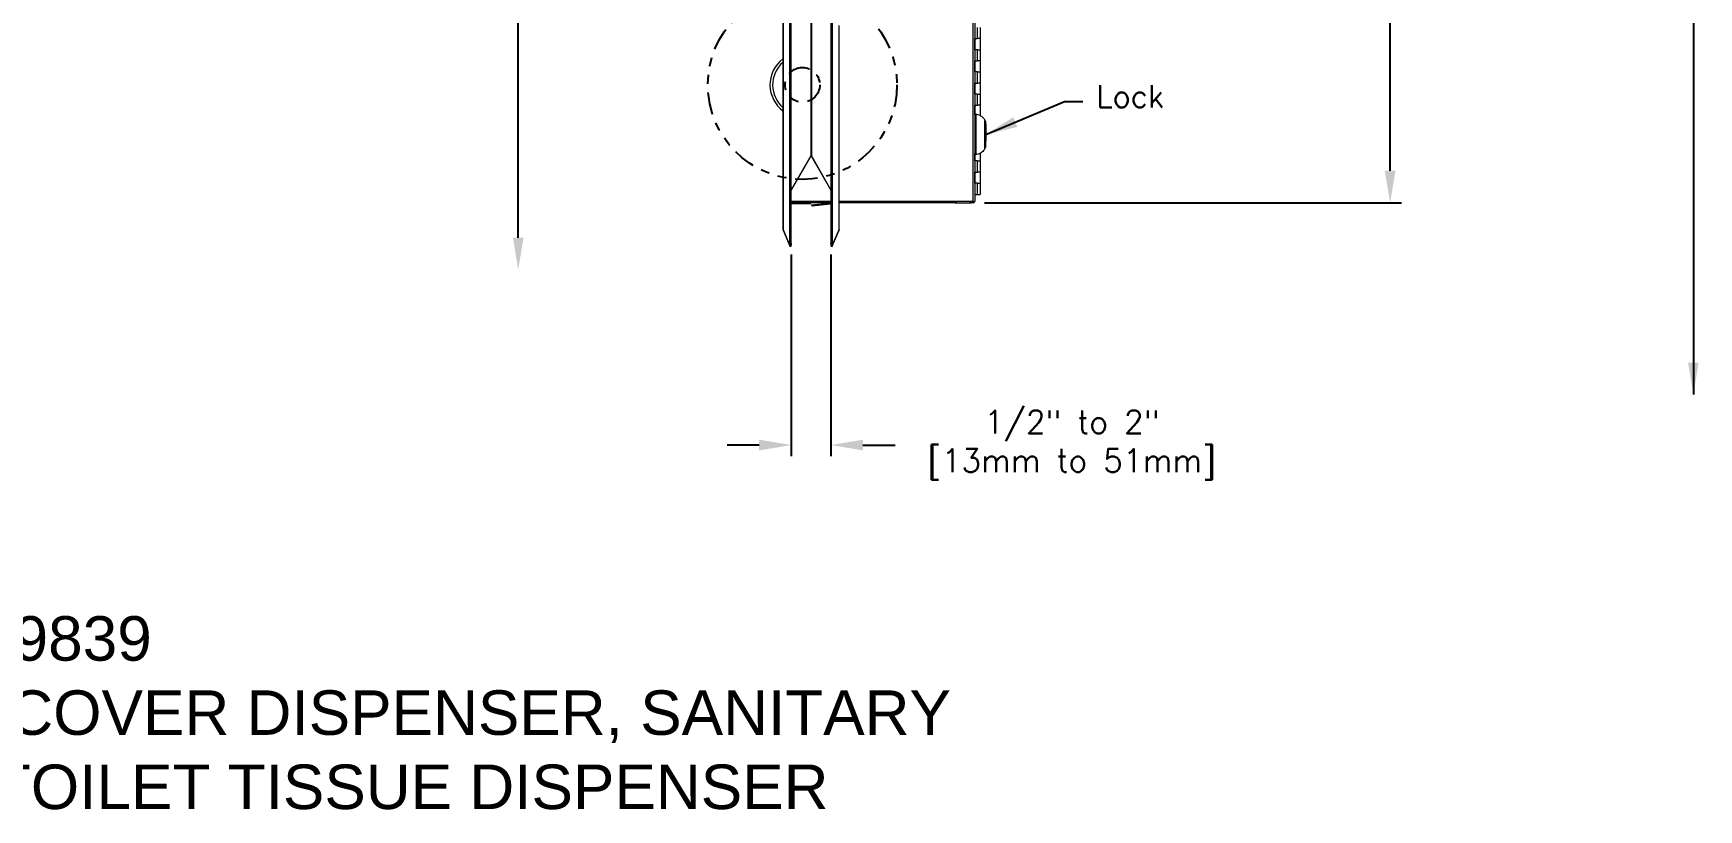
# Model space of a CAD drawing. Header units: inches. Extents: x 1.6 to 46.9, y 1.4 to 31.6.
# Drawn here: x 27.99 to 46.71, y 1.39 to 10.12 of the extents above; entities that cross this region are included whole.
import ezdxf

# ---------------------------------------------------------------- set-up
doc = ezdxf.new("R2010")
doc.units = ezdxf.units.IN
doc.header["$MEASUREMENT"] = 0
doc.header["$PDSIZE"] = -1
doc.linetypes.add('PHANTOM', pattern=[0.5, 0.25, -0.05, 0.05, -0.05, 0.05, -0.05])
doc.layers.add('DIMENSIONS', color=1, linetype='Continuous')
doc.layers.add('Object', color=4, linetype='Continuous')
doc.styles.get("Standard").update_dxf_attribs({"font": 'romans.shx'})
doc.dimstyles.get("Standard").update_dxf_attribs({"dimscale": 2, "dimtxt": 0.13, "dimasz": 0.18, "dimexe": 0.063, "dimexo": 0.0625, "dimgap": 0.09, "dimtad": 0, "dimtih": 1, "dimtoh": 1, "dimdec": 4, "dimlfac": 2, "dimzin": 4, "dimdsep": 46, "dimlunit": 5, "dimtxsty": 'Standard', "dimcen": 0.09, "dimadec": 0, "dimazin": 1, "dimtfac": 1, "dimtdec": 4, "dimtofl": 0, "dimtmove": 0, "dimatfit": 3, "dimfxl": 1, "dimfrac": 2, "dimtolj": 1, "dimtzin": 0, "dimarcsym": 0})

# ---------------------------------------------------------------- blocks, each defined once
blk = doc.blocks.new('*D28')
at = {"layer": 'Defpoints', "color": 0}
for p in [(36.51, 7.756), (36.957, 7.756), (36.51, 5.491)]:
    blk.add_point(p, dxfattribs=at)
at = {"layer": 'DIMENSIONS', "color": 0, "lineweight": -2}
for p, q in [((36.51, 7.631), (36.51, 5.365)), ((36.957, 7.631), (36.957, 5.365)), ((36.15, 5.491), (35.79, 5.491)), ((37.317, 5.491), (37.677, 5.491))]:
    blk.add_line(p, q, dxfattribs=at)
at = {"layer": 'DIMENSIONS', "color": 0}
for points in [[(36.15, 5.551), (36.15, 5.431), (36.51, 5.491)], [(37.317, 5.551), (37.317, 5.431), (36.957, 5.491)]]:
    blk.add_solid(points, dxfattribs=at)
at = {"layer": 'DIMENSIONS', "color": 0, "insert": (39.665, 5.491), "char_height": 0.26, "attachment_point": 5}
blk.add_mtext('\\A1;1/2" to 2"\\P[13mm to 51mm]', dxfattribs=at)
blk = doc.blocks.new('*D29')
at = {"layer": 'Defpoints', "color": 0}
for p in [(38.557, 22.528), (43.242, 22.528), (38.557, 8.213)]:
    blk.add_point(p, dxfattribs=at)
at = {"layer": 'DIMENSIONS', "color": 0, "lineweight": -2}
for p, q in [((38.682, 22.528), (43.368, 22.528)), ((43.242, 22.168), (43.242, 15.79)), ((43.242, 8.573), (43.242, 14.551)), ((38.682, 8.213), (43.368, 8.213))]:
    blk.add_line(p, q, dxfattribs=at)
at = {"layer": 'DIMENSIONS', "color": 0}
for points in [[(43.182, 22.168), (43.302, 22.168), (43.242, 22.528)], [(43.182, 8.573), (43.302, 8.573), (43.242, 8.213)]]:
    blk.add_solid(points, dxfattribs=at)
at = {"layer": 'DIMENSIONS', "color": 0, "insert": (43.242, 15.171), "char_height": 0.26, "attachment_point": 5}
blk.add_mtext('\\A1;28 5/8"\\P[725mm]', dxfattribs=at)
blk = doc.blocks.new('*D30')
at = {"layer": 'Defpoints', "color": 0}
for p in [(35.76, 18.04), (33.442, 7.461), (35.76, 7.461)]:
    blk.add_point(p, dxfattribs=at)
at = {"layer": 'DIMENSIONS', "color": 0, "lineweight": -2}
for p, q in [((35.635, 18.04), (33.316, 18.04)), ((33.442, 17.68), (33.442, 13.76)), ((33.442, 7.821), (33.442, 11.741))]:
    blk.add_line(p, q, dxfattribs=at)
at = {"layer": 'DIMENSIONS', "color": 0}
for points in [[(33.382, 17.68), (33.502, 17.68), (33.442, 18.04)], [(33.382, 7.821), (33.502, 7.821), (33.442, 7.461)]]:
    blk.add_solid(points, dxfattribs=at)
at = {"layer": 'DIMENSIONS', "color": 0, "insert": (33.442, 12.75), "char_height": 0.26, "attachment_point": 5}
blk.add_mtext('\\A1;33"\\P[840mm]\\Pto\\PFloor', dxfattribs=at)

msp = doc.modelspace()

# ---------------------------------------------------------------- linework, layer by layer
at = {"layer": 'DIMENSIONS'}
msp.add_line((46.649803, 22.167983), (46.649803, 6.058206), dxfattribs=at)
at = {"layer": 'DIMENSIONS', "linetype": 'PHANTOM'}
for radius in [1.0625, 0.195]:
    msp.add_circle((36.636199, 9.537983), radius, dxfattribs=at)
at = {"layer": 'DIMENSIONS'}
msp.add_solid([(46.709803, 6.418206), (46.589803, 6.418206), (46.649803, 6.058206)], dxfattribs=at)
at = {"layer": 'Object', "linetype": 'Continuous', "lineweight": 15}
for p, q in [((36.496194, 7.749782), (36.496194, 23.006185)), ((36.510012, 7.75562), (36.510012, 23.000347)), ((36.957207, 23.000347), (36.957207, 7.75562)), ((36.971024, 23.006185), (36.971024, 7.749782)), ((38.556949, 8.227983), (38.556949, 22.497983)), ((38.572199, 22.48581), (38.572199, 8.227983)), ((36.729199, 22.016179), (36.729199, 8.739788)), ((36.739731, 8.732134), (36.739731, 22.023833)), ((36.741299, 8.732134), (36.741299, 22.023833)), ((36.416699, 10.672487), (36.416699, 7.915311)), ((36.419065, 10.709136), (36.419065, 7.915311)), ((37.048153, 7.915311), (37.048153, 10.204974)), ((37.050519, 7.915311), (37.050519, 10.176078)), ((38.603698, 10.057983), (38.603698, 10.182983)), ((38.634949, 10.182983), (38.634949, 10.057983)), ((38.572448, 9.932983), (38.572448, 10.057983)), ((38.572448, 10.057983), (38.603698, 10.057983)), ((38.572448, 10.057983), (38.572449, 10.057983)), ((38.603698, 9.932983), (38.572448, 9.932983)), ((38.572448, 9.932983), (38.572449, 9.932983)), ((38.572449, 9.932983), (38.572449, 10.057983)), ((38.572449, 9.932983), (38.572449, 10.057983)), ((38.634949, 10.057983), (38.603698, 10.057983)), ((38.603698, 9.932983), (38.634949, 9.932983)), ((38.603698, 9.807983), (38.603698, 9.932983)), ((38.634949, 10.057983), (38.603699, 10.057983)), ((38.603699, 9.932983), (38.634949, 9.932983)), ((38.634949, 10.057983), (38.634949, 9.932983)), ((38.634949, 9.932983), (38.634949, 9.807983)), ((38.572448, 9.682983), (38.572448, 9.807983)), ((38.572448, 9.807983), (38.603698, 9.807983)), ((38.572448, 9.807983), (38.572449, 9.807983)), ((38.572449, 9.682983), (38.572449, 9.807983)), ((38.572449, 9.682983), (38.572449, 9.807983)), ((38.634949, 9.807983), (38.603698, 9.807983)), ((38.634949, 9.807983), (38.603699, 9.807983)), ((38.634949, 9.807983), (38.634949, 9.682983)), ((38.603698, 9.682983), (38.572448, 9.682983)), ((38.572448, 9.682983), (38.572449, 9.682983)), ((38.572448, 9.432983), (38.572448, 9.557983)), ((38.572448, 9.557983), (38.603698, 9.557983)), ((38.572448, 9.557983), (38.572449, 9.557983)), ((38.572449, 9.432983), (38.572449, 9.557983)), ((38.572449, 9.432983), (38.572449, 9.557983)), ((38.603698, 9.557983), (38.603698, 9.682983)), ((38.603698, 9.682983), (38.634949, 9.682983)), ((38.634949, 9.557983), (38.603698, 9.557983)), ((38.603699, 9.682983), (38.634949, 9.682983)), ((38.634949, 9.557983), (38.603699, 9.557983)), ((38.634949, 9.682983), (38.634949, 9.557983)), ((38.634949, 9.557983), (38.634949, 9.432983)), ((38.603698, 9.432983), (38.572448, 9.432983)), ((38.572448, 9.432983), (38.572449, 9.432983)), ((38.603698, 9.432983), (38.634949, 9.432983)), ((38.603698, 9.307983), (38.603698, 9.432983)), ((38.603699, 9.432983), (38.634949, 9.432983)), ((38.634949, 9.432983), (38.634949, 9.307983)), ((38.572448, 9.20202), (38.572448, 9.307983)), ((38.572448, 9.307983), (38.603698, 9.307983)), ((38.572448, 9.307983), (38.572449, 9.307983)), ((38.572449, 9.20202), (38.572449, 9.307983)), ((38.572449, 9.20202), (38.572449, 9.307983)), ((38.634949, 9.307983), (38.603698, 9.307983)), ((38.634949, 9.307983), (38.603699, 9.307983)), ((38.634949, 9.307983), (38.634949, 9.193295)), ((38.696908, 9.03925), (38.696908, 9.101291)), ((38.696908, 9.101291), (38.696909, 9.101291)), ((38.696909, 9.101291), (38.696909, 9.03925)), ((38.696908, 8.906291), (38.696908, 8.923332)), ((38.696909, 8.906291), (38.696908, 8.906291)), ((38.696909, 8.923332), (38.696909, 8.906291)), ((36.729199, 8.739788), (36.510012, 8.360143)), ((36.739731, 8.732134), (36.741299, 8.732134)), ((36.739731, 8.732134), (36.957207, 8.35338)), ((36.741299, 8.732134), (36.957207, 8.356111)), ((38.572448, 8.682983), (38.572448, 8.76494)), ((38.603698, 8.682983), (38.572448, 8.682983)), ((38.572448, 8.682983), (38.572449, 8.682983)), ((38.572449, 8.682983), (38.572449, 8.764938)), ((38.572449, 8.682983), (38.572449, 8.764935)), ((38.603698, 8.557983), (38.603698, 8.682983)), ((38.603698, 8.682983), (38.634949, 8.682983)), ((38.603699, 8.682983), (38.634949, 8.682983)), ((38.634949, 8.769487), (38.634949, 8.682983)), ((38.634949, 8.682983), (38.634949, 8.557983)), ((38.572448, 8.432983), (38.572448, 8.557983)), ((38.572448, 8.557983), (38.603698, 8.557983)), ((38.572448, 8.557983), (38.572449, 8.557983)), ((38.603698, 8.432983), (38.572448, 8.432983)), ((38.572448, 8.432983), (38.572449, 8.432983)), ((38.572449, 8.432983), (38.572449, 8.557983)), ((38.572449, 8.432983), (38.572449, 8.557983)), ((38.634949, 8.557983), (38.603698, 8.557983)), ((38.603698, 8.307983), (38.603698, 8.432983)), ((38.603698, 8.432983), (38.634949, 8.432983)), ((38.634949, 8.557983), (38.603699, 8.557983)), ((38.603699, 8.432983), (38.634949, 8.432983)), ((38.634949, 8.557983), (38.634949, 8.432983)), ((38.634949, 8.432983), (38.634949, 8.307983)), ((38.572199, 8.307983), (38.603698, 8.307983)), ((38.603698, 8.307983), (38.634949, 8.307983)), ((36.957207, 8.227983), (36.510012, 8.227983)), ((36.621949, 8.212983), (36.510012, 8.212983)), ((36.510012, 8.205483), (36.729199, 8.205483)), ((36.621949, 8.227983), (36.621949, 8.212983)), ((36.621949, 8.212983), (36.636949, 8.212983)), ((36.636949, 8.212983), (36.636949, 8.227983)), ((36.666949, 8.212983), (36.636949, 8.212983)), ((36.666949, 8.227983), (36.666949, 8.212983)), ((36.957207, 8.212983), (36.666949, 8.212983)), ((36.729199, 8.205483), (36.729199, 8.212983)), ((36.739731, 8.189395), (36.957207, 8.212252)), ((36.739731, 8.189395), (36.741299, 8.174477)), ((36.957207, 8.19717), (36.741299, 8.174477)), ((38.556949, 8.227983), (37.050519, 8.227983)), ((38.321949, 8.212983), (37.050519, 8.212983)), ((38.321949, 8.212983), (38.321949, 8.227983)), ((38.351949, 8.212983), (38.321949, 8.212983)), ((38.351949, 8.227983), (38.351949, 8.212983)), ((38.351949, 8.212983), (38.366949, 8.212983)), ((38.366949, 8.212983), (38.366949, 8.227983)), ((38.366949, 8.212983), (38.516949, 8.212983)), ((38.516949, 8.227983), (38.516949, 8.212983)), ((38.516949, 8.212983), (38.531949, 8.212983)), ((38.531949, 8.212983), (38.531949, 8.227983)), ((38.556699, 8.212983), (38.531949, 8.212983)), ((38.556699, 8.212983), (38.556699, 8.227983)), ((38.556949, 8.227983), (38.572199, 8.227983)), ((36.419065, 7.915311), (36.416699, 7.915311)), ((36.495034, 7.735511), (36.419065, 7.915311)), ((36.419065, 7.903635), (36.495034, 7.723835)), ((37.048153, 7.915311), (36.972184, 7.735511)), ((36.972184, 7.723835), (37.048153, 7.903635)), ((37.050519, 7.915311), (37.048153, 7.915311)), ((36.495034, 7.723835), (36.496194, 7.721088)), ((36.510012, 7.75562), (36.496194, 7.749782)), ((36.496194, 7.721088), (36.510012, 7.726926)), ((36.510012, 7.726926), (36.508052, 7.731563)), ((36.971024, 7.749782), (36.957207, 7.75562)), ((36.959166, 7.731563), (36.957207, 7.726926)), ((36.957207, 7.726926), (36.971024, 7.721088)), ((36.971024, 7.721088), (36.972184, 7.723835))]:
    msp.add_line(p, q, dxfattribs=at)
at = {"layer": 'Object', "linetype": 'Continuous', "lineweight": 15, "flags": 128}
for points in [[(38.588627, 8.753889), (38.588625, 8.757344), (38.588624, 8.767603), (38.588622, 8.784355), (38.588621, 8.807091), (38.58862, 8.83512), (38.588619, 8.86759), (38.588618, 8.903515), (38.588618, 8.941803), (38.588618, 8.981291), (38.588618, 9.020778), (38.588618, 9.059066), (38.588619, 9.094991), (38.58862, 9.127461), (38.588621, 9.15549), (38.588622, 9.178226), (38.588624, 9.194978), (38.588625, 9.205237), (38.588627, 9.208692), (38.588627, 9.208692)], [(38.686909, 8.823791), (38.686907, 8.825865), (38.686906, 8.834977), (38.686905, 8.85093), (38.686904, 8.872978), (38.686903, 8.900091), (38.686902, 8.931001), (38.686902, 8.964262), (38.686902, 8.998319), (38.686902, 9.031581), (38.686903, 9.06249), (38.686904, 9.089603), (38.686905, 9.111652), (38.686906, 9.127604), (38.686907, 9.136716), (38.686909, 9.138791)], [(38.696908, 9.03925), (38.696907, 9.030318), (38.696906, 9.016782), (38.696906, 8.999911), (38.696906, 8.981291), (38.696906, 8.962671), (38.696906, 8.9458), (38.696907, 8.932263), (38.696908, 8.923332)], [(38.696909, 8.923332), (38.69691, 8.932263), (38.696911, 8.9458), (38.696911, 8.962671), (38.696911, 8.981291), (38.696911, 8.999911), (38.696911, 9.016782), (38.69691, 9.030318), (38.696909, 9.03925)]]:
    msp.add_lwpolyline(points, dxfattribs=at)
at = {"layer": 'Object', "linetype": 'Continuous', "lineweight": 15}
for centre, radius, start, end in [((36.636199, 9.537983), 0.365, 126.96807, 181.0669248), ((36.636199, 9.537983), 0.335, 130.9366279, 181.0669248), ((36.636199, 9.537983), 0.365, 181.0669248, 233.03193), ((36.636199, 9.537983), 0.335, 181.0669248, 229.0633721), ((-214.954477, 8.935209), 253.651454, 359.97878535, 0.04203285), ((38.556699, 8.228233), 0.01525, 270, 359.0606829), ((36.446699, 7.915311), 0.03, 180, 202.905), ((36.433884, 7.909473), 0.015928, 158.498426, 201.501574), ((37.033334, 7.909473), 0.015928, 338.498426, 21.501574), ((37.020519, 7.915311), 0.03, 337.095, 360)]:
    msp.add_arc(centre, radius, start, end, dxfattribs=at)
at = {"layer": 'Object', "linetype": 'Continuous', "lineweight": 15, "extrusion": (0, 0, -1)}
for centre, start_param, end_param in [((36.484071, 7.749782), 1.570796327, 2.011907238), ((36.497888, 7.75562), 1.570796327, 2.147246368), ((36.96933, 7.75562), 4.135938939, 4.71238898), ((36.983148, 7.749782), 4.271278069, 4.71238898)]:
    msp.add_ellipse(centre, major_axis=(0, 0.033426), ratio=0.362701598, start_param=start_param, end_param=end_param, dxfattribs=at)
at = {"layer": 'Object', "linetype": 'Continuous', "lineweight": 15}
for points, knots in [([(38.57407, 9.201483), (38.574117, 9.201583), (38.574829, 9.203082), (38.577259, 9.205543), (38.581562, 9.208086), (38.585908, 9.209144), (38.588439, 9.208536), (38.589213, 9.20835)], [0, 0, 0, 0, 0.018562735, 0.280703303, 0.56228124, 0.866328786, 1, 1, 1, 1]), ([(38.589003, 9.207915), (38.594469, 9.207344), (38.608272, 9.205901), (38.628567, 9.19785), (38.648536, 9.185935), (38.664721, 9.171694), (38.67705, 9.156312), (38.684471, 9.14459), (38.687189, 9.137926), (38.687646, 9.136805)], [0, 0, 0, 0, 0.129116858, 0.326048339, 0.507659019, 0.675695405, 0.830489552, 0.97146794, 1, 1, 1, 1]), ([(38.681853, 9.136052), (38.682586, 9.136115), (38.685024, 9.136324), (38.688714, 9.134869), (38.692197, 9.132446), (38.694425, 9.129722), (38.695633, 9.127573), (38.696001, 9.126339), (38.696093, 9.126033)], [0, 0, 0, 0, 0.117056943, 0.389806076, 0.609053433, 0.793934175, 0.948758503, 1, 1, 1, 1]), ([(38.686931, 8.824714), (38.684409, 8.819575), (38.67815, 8.806825), (38.663841, 8.789838), (38.644867, 8.773838), (38.622782, 8.762133), (38.603501, 8.755417), (38.591837, 8.754723), (38.588859, 8.754546)], [0, 0, 0, 0, 0.135793083, 0.336896889, 0.522361519, 0.722679539, 0.929199889, 1, 1, 1, 1]), ([(38.695471, 8.835158), (38.695252, 8.834616), (38.694407, 8.832515), (38.69161, 8.829692), (38.688736, 8.827515), (38.687001, 8.827215), (38.686908, 8.827199)], [0, 0, 0, 0, 0.144989119, 0.561602562, 0.976394299, 1, 1, 1, 1]), ([(38.588604, 8.754026), (38.58709, 8.753929), (38.583909, 8.753726), (38.579607, 8.755452), (38.576297, 8.757962), (38.574178, 8.760674), (38.572955, 8.76305), (38.572558, 8.764518), (38.572408, 8.765074)], [0, 0, 0, 0, 0.210365749, 0.441689905, 0.629105657, 0.787426072, 0.919567275, 1, 1, 1, 1]), ([(36.495034, 7.735511), (36.494753, 7.73353), (36.494192, 7.729563), (36.494386, 7.725768), (36.494865, 7.724339), (36.495034, 7.723835)], [0, 0, 0, 0, 0.392260529, 0.785636959, 1, 1, 1, 1]), ([(36.508052, 7.737401), (36.507838, 7.736238), (36.507405, 7.733883), (36.507835, 7.732343), (36.508052, 7.731563)], [0, 0, 0, 0, 0.493724728, 1, 1, 1, 1]), ([(36.959166, 7.731563), (36.95938, 7.732321), (36.959813, 7.733855), (36.959383, 7.736209), (36.959166, 7.737401)], [0, 0, 0, 0, 0.493724728, 1, 1, 1, 1]), ([(36.972184, 7.723835), (36.972465, 7.72484), (36.973027, 7.726853), (36.972832, 7.731326), (36.972353, 7.73442), (36.972184, 7.735511)], [0, 0, 0, 0, 0.392260529, 0.785636959, 1, 1, 1, 1])]:
    msp.add_open_spline(points, degree=3, knots=knots, dxfattribs=at)

# ---------------------------------------------------------------- texts
at = {"layer": 'DIMENSIONS', "attachment_point": 2}
for s, insert, char_height, width in [('Lock', (40.321475, 9.534791), 0.25, 3.53119409), ('{\\f@Arial Unicode MS|b0|i0|c0|p34;819839\\PPARTITION-MOUNTED SEAT COVER DISPENSER, SANITARY NAPKIN DISPOSAL AND TOILET TISSUE DISPENSER}', (28.158258, 3.568458), 0.5, 20.52203997)]:
    msp.add_mtext(s, dxfattribs=dict(at, insert=insert, char_height=char_height, width=width))

# ---------------------------------------------------------------- dimensions: what is measured, and where the dimension line sits
at = {"layer": 'DIMENSIONS'}
for base, p1, p2, angle, text, picture, middle in [((43.242398, 22.527983), (38.556699, 8.212983), (38.556949, 22.527983), 90, '<>\\P[725mm]', '*D29', (43.242398, 15.170867)), ((36.510012, 5.490938), (36.957207, 7.75562), (36.510012, 7.75562), 180, '1/2" to 2"\\P[13mm to 51mm]', '*D28', (39.664826, 5.490938))]:
    dim = msp.add_linear_dim(base=base, p1=p1, p2=p2, angle=angle, text=text, dimstyle='Standard', override={"dimpost": '"\\X'}, dxfattribs=at)
    dim.commit()
    dim.dimension.update_dxf_attribs({"geometry": picture, "text_midpoint": middle, "dimtype": 160})
dim = msp.add_linear_dim(base=(33.441879, 7.461019), p1=(35.760012, 18.039869), p2=(35.760012, 7.461019), angle=90, text='33"\\P[840mm]\\Pto\\PFloor', dimstyle='Standard', override={"dimpost": '"\\X', "dimse2": 1, "dimsd2": 0}, dxfattribs=at)
dim.commit()
dim.dimension.update_dxf_attribs({"geometry": '*D30', "text_midpoint": (33.441879, 12.750444)})

# ---------------------------------------------------------------- leaders
msp.add_leader([(38.696973, 8.980323), (39.580389, 9.351886), (39.787939, 9.351705)], dimstyle='Standard', override={"dimgap": 0.09, "dimtad": 0}, dxfattribs=at)

doc.saveas('drawing.dxf')
